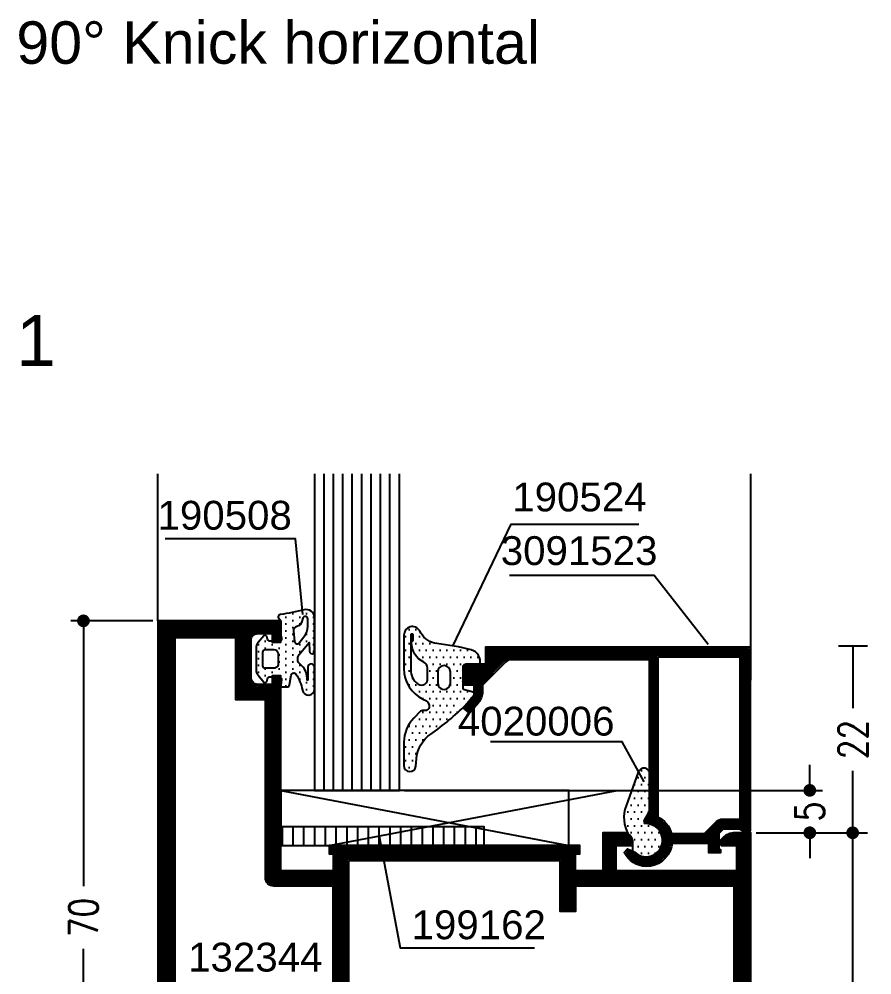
# Model space of a CAD drawing. Extents: x 13 to 201, y 43 to 254.
# Drawn here: x 34.3 to 84.7, y 82.3 to 138.6 of the extents above; entities that cross this region are included whole.
import ezdxf
from ezdxf.enums import TextEntityAlignment as Align

# ---------------------------------------------------------------- set-up
doc = ezdxf.new("R2010")
doc.units = 0
doc.header["$LTSCALE"] = 6
doc.layers.get('0').update_dxf_attribs({"color": 4, "linetype": 'CONTINUOUS'})
doc.layers.get('DEFPOINTS').update_dxf_attribs({"linetype": 'CONTINUOUS'})
for name, color, linetype in [('01TXT', 7, 'CONTINUOUS'), ('CONST18', 3, 'CONTINUOUS'), ('CONST25', 3, 'CONTINUOUS'), ('DICHT_PAR', 3, 'CONTINUOUS'), ('DICHT_SCH', 3, 'CONTINUOUS'), ('KH_NOR', 7, 'CONTINUOUS'), ('KH_PAR', 3, 'CONTINUOUS'), ('KH_SCH', 3, 'CONTINUOUS'), ('KN_NOR', 7, 'CONTINUOUS'), ('KN_PAR', 3, 'CONTINUOUS'), ('KN_SCH', 3, 'CONTINUOUS'), ('LLMASSE', 7, 'CONTINUOUS'), ('PNR', 7, 'CONTINUOUS')]:
    doc.layers.add(name, color=color, linetype=linetype)
doc.styles.get("Standard").update_dxf_attribs({"font": 'simplex.shx', "width": 0.8})
doc.styles.add('SWISS', font='swiss.ttf')
doc.styles.add('SWISSL', font='swissl.ttf')
doc.dimstyles.new('DOK-1ZU1-PUNKT', dxfattribs={"dimscale": 0, "dimtxt": 3, "dimasz": 1.5, "dimexe": 1.5, "dimexo": 0.6, "dimgap": 1.5, "dimtad": 0, "dimdsep": 46, "dimtxsty": 'Standard', "dimblk": 'PUNKT', "dimblk1": 'PUNKT', "dimblk2": 'PUNKT', "dimcen": 0, "dimclrd": 2, "dimclre": 2, "dimclrt": 7, "dimadec": 0, "dimazin": 0, "dimtfac": 0.7, "dimtdec": 4, "dimtofl": 0, "dimtmove": 0, "dimatfit": 3, "dimldrblk": 'PUNKT', "dimfxl": 1, "dimtolj": 1, "dimtzin": 0, "dimarcsym": 0})
doc.dimstyles.new('DOK-1ZU1-STRICH1', dxfattribs={"dimscale": 0, "dimtxt": 3, "dimasz": 1, "dimexe": 1.5, "dimexo": 0.6, "dimgap": 1.5, "dimtad": 0, "dimdsep": 46, "dimtxsty": 'Standard', "dimblk": 'STRICH1', "dimblk1": 'STRICH1', "dimblk2": 'STRICH1', "dimcen": 0, "dimse1": 1, "dimse2": 1, "dimclrd": 2, "dimclre": 2, "dimclrt": 7, "dimadec": 0, "dimazin": 0, "dimtfac": 0.7, "dimtdec": 4, "dimtofl": 0, "dimtmove": 0, "dimatfit": 3, "dimldrblk": 'STRICH1', "dimfxl": 1, "dimtolj": 1, "dimtzin": 0, "dimarcsym": 0})

# ---------------------------------------------------------------- blocks, each defined once
blk = doc.blocks.new('B-LL190524')
at = {"layer": 'DICHT_SCH'}
h = blk.add_hatch(dxfattribs=at)
h.set_pattern_fill('DOTS', color=256, scale=13, style=0)
h.set_pattern_definition([(0, (-3.92410173595469, -2.758173902722573), (0.40625, 0.8125), [0, -0.8125])])
edge = h.paths.add_edge_path()
edge.add_arc((-3.317893153427004, 5.088597082690742), 2.499763217195936, 209.9886112795734, 263.450962235275, ccw=False)
edge.add_line((-5.482999999999979, 3.839145809143589), (-5.633999999999979, 4.100145809143591))
edge.add_arc((-6.50001270594689, 3.600149227737461), 0.9999872940589334, 30.00019413945395, 180.0001958734893)
edge.add_line((-7.49999999999998, 3.600145809143591), (-7.49999999999998, -0.3688541908564105))
edge.add_arc((-3.4998941207474, -0.3683754952568121), 4.000105907895506, 180.0068566278557, 244.0067749354298)
edge.add_line((-5.252999999999978, -3.963854190856409), (-4.85099999999998, -4.159854190856411))
edge.add_arc((-4.981615732636898, -4.428688760415451), 0.2988854218630834, 30.086777426792025, 64.08677712434991, ccw=False)
edge.add_line((-4.722999999999979, -4.278854190856411), (-4.566999999999981, -4.549854190856411))
edge.add_arc((-5.000006552633277, -4.799857741136122), 0.4999964497632269, -89.99924911820318, 30.000704658509278, ccw=False)
edge.add_line((-4.99999999999998, -5.299854190856411), (-5.30899999999998, -5.299854190856411))
edge.add_arc((-5.308858300480525, -5.599575336897352), 0.2997211795366636, 90.02708779118912, 135.3271954413014)
edge.add_line((-5.521999999999981, -5.388854190856414), (-6.34299999999998, -6.218854190856412))
edge.add_arc((-3.49939011838534, -9.032883733510333), 4.000609881723719, 135.2995618859506, 179.9995768971643)
edge.add_line((-7.49999999999998, -9.03285419085641), (-7.49999999999998, -11.79985419085641))
edge.add_arc((-6.800168349461039, -11.79985721048099), 0.699831650545456, 179.9997527809096, 354.9997836046462)
edge.add_line((-6.10299999999998, -11.86085419085641), (-6.027999999999979, -11.00885419085641))
edge.add_arc((-2.042363297241508, -11.3574111131723), 4.000848891731571, 124.7180367418269, 175.0020130776353, ccw=False)
edge.add_arc((-21.40454471195387, 16.5911929858545), 29.99942377251496, 304.7127477539026, 314.9966204203074)
edge.add_line((-0.1929999999999907, -4.622854190856426), (0.8120000000000207, -3.616854190856412))
edge.add_arc((0.6003736228409794, -3.405036694926893), 0.2994200646104273, 314.9741399064044, 434.974093683117)
edge.add_line((0.6780000000000221, -3.11585419085641), (-0.351999999999979, -2.839854190856411))
edge.add_arc((-0.3002386306365228, -2.646915420567336), 0.199761378747346, 179.9824380263412, 254.9823848290963, ccw=False)
edge.add_line((-0.4999999999999787, -2.646854190856413), (-0.4999999999999787, -0.09985419085641212))
edge.add_arc((-0.1997960646422729, -0.0998462910687038), 0.3002039354616461, 81.61131212566329, 180.0015077233884, ccw=False)
edge.add_line((-0.1559999999999793, 0.1971458091435885), (1.156000000000022, 0.003145809143589418))
edge.add_arc((1.199340047853499, 0.3001224449611525), 0.300122444961151, 261.6970073034988, 327.3366558788417)
edge.add_arc((0.0997399023290434, 0.5002534121344712), 1.399903313767392, 345.0090689760942, 435.5950010450154)
edge.add_arc((-7.018812010112732, -27.19893356731409), 29.99918197495759, 75.58753979790686, 83.46192188605454)
edge = h.paths.add_edge_path(flags=16)
edge.add_arc((-2.74999999999998, -0.7498541908564107), 0.7500000000000009, 0, 180)
edge.add_line((-3.49999999999998, -0.7498541908564106), (-3.49999999999998, -2.049854190856411))
edge.add_arc((-2.74999999999998, -2.049854191164067), 0.7500000000000009, 179.9999999764969, 360.0000000235032)
edge.add_line((-1.999999999999979, -2.049854190856411), (-1.999999999999979, -0.7498541908564107))
edge = h.paths.add_edge_path(flags=16)
edge.add_arc((-5.502050336243697, -0.2963033723751143), 0.7970962018495147, 359.385349966091, 424.6677949832867)
edge.add_arc((-4.100094565185552, 2.687772761748694), 2.499905462648351, 179.9914500601385, 244.88868677568712, ccw=False)
edge.add_line((-6.599999999999978, 2.688145809143588), (-6.599999999999978, 2.900145809143588))
edge.add_line((-6.599999999999978, 2.900145809143588), (-6.49999999999998, 2.900145809143588))
edge.add_arc((-6.499999925251442, 3.00014573439505), 0.09999992525148955, 269.9999571722104, 360.0000428277906)
edge.add_line((-6.399999999999981, 3.000145809143589), (-6.399999999999981, 3.600145809143591))
edge.add_arc((-6.499999925251441, 3.600145883892129), 0.09999992525148778, 359.9999571722104, 450.0000428277906)
edge.add_line((-6.49999999999998, 3.700145809143589), (-6.599999999999978, 3.700145809143589))
edge.add_arc((-6.600000074707498, 3.600145883851107), 0.09999992529250916, 89.99995719571199, 180.000042804286)
edge.add_line((-6.69999999999998, 3.600145809143591), (-6.69999999999998, -0.5028541908564108))
edge.add_arc((-4.700212425267197, -0.50255364064453), 1.999787597317789, 180.0086110438731, 235.0085152020055)
edge.add_line((-5.84699999999998, -2.140854190856412), (-5.80199999999998, -2.172854190856413))
edge.add_arc((-5.400316627351192, -1.599748081373475), 0.6998572315759647, 234.9738353795987, 370.8628248741053)
edge.add_line((-4.71299999999998, -1.467854190856411), (-4.704999999999981, -0.3048541908564104))
at = {"layer": 'DICHT_PAR'}
for points in [[(-3.602999999999977, 2.605145809143586, -0.237599), (-5.482999999999979, 3.839145809143589), (-5.633999999999979, 4.100145809143591, 0.7673270000000002), (-7.49999999999998, 3.600145809143591), (-7.49999999999998, -0.3688541908564105, 0.2867450000000001), (-5.252999999999978, -3.963854190856409), (-4.85099999999998, -4.159854190856411, -0.1494509999999999), (-4.722999999999979, -4.278854190856411), (-4.566999999999981, -4.549854190856411, -0.5773500002734709), (-4.99999999999998, -5.299854190856411), (-5.30899999999998, -5.299854190856411, 0.2002740000000002), (-5.521999999999981, -5.388854190856414), (-6.34299999999998, -6.218854190856412, 0.197552), (-7.49999999999998, -9.03285419085641), (-7.49999999999998, -11.79985419085641, 0.9572920000000007), (-6.10299999999998, -11.86085419085641), (-6.027999999999979, -11.00885419085641, -0.222995), (-4.320999999999979, -8.06885419085641, 0.04490199999999981), (-0.1929999999999907, -4.622854190856426), (0.8120000000000207, -3.616854190856412, 0.5773500002734713), (0.6780000000000221, -3.11585419085641), (-0.351999999999979, -2.839854190856411, -0.3394539999999996), (-0.4999999999999787, -2.646854190856413), (-0.4999999999999787, -0.09985419085641212, -0.4577840000000001), (-0.1559999999999793, 0.1971458091435885), (1.156000000000022, 0.003145809143589418, 0.2945039999999998), (1.452000000000021, 0.1381458091435873, 0.4172120002408051), (0.4480000000000218, 1.856145809143587, 0.03437200000000001), (-3.602999999999977, 2.605145809143586)], [(-4.704999999999981, -0.3048541908564104, 0.2928110002226887), (-5.16099999999998, 0.424145809143589, -0.290987), (-6.599999999999978, 2.688145809143588), (-6.599999999999978, 2.900145809143588), (-6.49999999999998, 2.900145809143588, 0.414214000240294), (-6.399999999999981, 3.000145809143589), (-6.399999999999981, 3.600145809143591, 0.4142140002402939), (-6.49999999999998, 3.700145809143589), (-6.599999999999978, 3.700145809143589, 0.4142140000000003), (-6.69999999999998, 3.600145809143591), (-6.69999999999998, -0.5028541908564108, 0.2446979999999999), (-5.84699999999998, -2.140854190856412), (-5.80199999999998, -2.172854190856413, 0.6738040002982226), (-4.71299999999998, -1.467854190856411), (-4.704999999999981, -0.3048541908564104)], [(-1.999999999999979, -0.7498541908564107, 0.9999999999999999), (-3.49999999999998, -0.7498541908564106), (-3.49999999999998, -2.049854190856411, 1.000000000410207), (-1.999999999999979, -2.049854190856411), (-1.999999999999979, -0.7498541908564107)]]:
    blk.add_lwpolyline(points, format="xyb", close=True, dxfattribs=at)
blk = doc.blocks.new('LL190524')
blk.add_blockref('B-LL190524', (0, 0))
blk = doc.blocks.new('B-LL3091023')
at = {"layer": 'KN_SCH'}
h = blk.add_hatch(dxfattribs=at)
h.set_pattern_fill('_U', color=256, scale=0.2, style=0, pattern_type=0)
h.set_pattern_definition([(0, (-12.61524086824097, 13.02250327400434), (0, 0.2), [])])
edge = h.paths.add_edge_path()
edge.add_line((-0.2000000000508084, 21.80000000010276), (-0.2000000000002728, 0.4154700538897877))
edge.add_line((-0.2000000000002728, 0.4154700538897864), (-0.4500000000000046, 0.2711324865925331))
edge.add_line((-0.4500000000000046, 0.2711324865925331), (-1.192820323027558, 0.7000000000520148))
edge.add_line((-1.192820323027558, 0.7000000000520148), (-3.282842712474642, 0.7000000000520223))
edge.add_line((-3.282842712474642, 0.7000000000520223), (-3.900000000000007, 0.08284271252664044))
edge.add_line((-3.900000000000007, 0.08284271252664047), (-3.900000000000013, -2.099999999947969))
edge.add_line((-3.900000000000013, -2.099999999947969), (-3.700000000000003, -2.099999999947976))
edge.add_line((-3.700000000000001, -2.099999999952376), (-4.699999999974835, -2.099999999974347))
edge.add_line((-4.699999999974835, -2.099999999974347), (-4.700000000005605, -0.9999999999419789))
edge.add_line((-4.700000000005605, -0.9999999999419791), (-9.356532657103545, -1.000000000081714))
edge.add_line((-9.356532657103545, -1.000000000081714), (-9.492087073757995, -1.524999999012127))
edge.add_arc((-12.30000000000001, -0.7999999999479821), 2.900000000000001, 270.07901743651803, 345.52248783316634, ccw=False)
edge.add_arc((-12.18013563536853, -0.9023955340299898), 2.800000000000001, 209.2081415121933, 267.62840437548994, ccw=False)
edge.add_line((-14.62412332264705, -2.26874987475974), (-14.42924214632983, -2.069287902908246))
edge.add_line((-14.42924214632983, -2.069287902908246), (-13.75317870728195, -2.38454146193488))
edge.add_arc((-12.29999999921613, -0.8000000003222183), 2.150000000266381, 227.4761480923444, 442.3377443620211)
edge.add_line((-12.01333333336139, 1.330803187171447), (-12.16120394194022, 1.35069689423467))
edge.add_line((-12.16120394194022, 1.35069689423467), (-11.69999999999955, 2.149525554427094))
edge.add_line((-11.69999999999955, 2.149525554427095), (-11.70000000015551, 20.70000000020778))
edge.add_line((-11.70000000015551, 20.70000000020778), (-28.18578597814051, 20.70000000005208))
edge.add_arc((-28.18578597812918, 19.50000000005209), 1.199999999999996, 90.00000000054077, 134.9999999999997)
edge.add_line((-29.03431411555303, 20.34852813747595), (-31.79999954050232, 17.58284271252666))
edge.add_line((-31.79999954050232, 17.58284271252666), (-31.79999954050233, 16.71441194632815))
edge.add_arc((-33.59999895980678, 16.71441206424528), 1.799999419304456, 319.99994731550623, 359.9999962465799, ccw=False)
edge.add_line((-32.22112047092991, 15.5573934721695), (-33.14162906306896, 14.46037332601911))
edge.add_line((-33.14162906306897, 14.46037332601911), (-33.60125601057764, 14.84604548197373))
edge.add_line((-33.60125601057764, 14.84604548197373), (-32.39999954050234, 16.27764694336551))
edge.add_line((-32.39999954050234, 16.27764694336551), (-32.39999954050232, 17.70000000005204))
edge.add_line((-32.39999954050232, 17.70000000005204), (-33.57394863064956, 17.70000000005204))
edge.add_line((-33.57394863064956, 17.70000000005204), (-33.70205340977959, 17.96789280106483))
edge.add_arc((-34.71191328392486, 18.61610855635405), 1.200000262839086, 327.3041288734923, 390.0744969530656)
edge.add_line((-33.67346358042067, 19.2174594057805), (-33.37731379195502, 19.80000000005204))
edge.add_line((-33.37731379195502, 19.80000000005204), (-30.99999996572186, 19.80000000005204))
edge.add_line((-30.99999996572186, 19.80000000005204), (-31.00000030850324, 21.8000000000218))
edge.add_line((-31.00000030850324, 21.8000000000218), (-0.2000000000508066, 21.80000000010276))
edge = h.paths.add_edge_path(flags=16)
edge.add_line((-11.10000000015546, 20.99999999989506), (-11.09999999999899, 1.840075756540305))
edge.add_arc((-12.30000000000003, -0.7999999999480378), 2.900000000000001, 11.940543960609887, 65.55666457227989, ccw=False)
edge.add_line((-9.462747808177824, -0.19999999994798), (-5.314213562373069, -0.1999999999479796))
edge.add_line((-5.314213562373068, -0.1999999999479796), (-3.848528137423896, 1.265685425001232))
edge.add_arc((-3.282842712474652, 0.7000000000519995), 0.8000000000000005, 90.00000000000011, 135.0000000000005, ccw=False)
edge.add_line((-3.282842712474654, 1.500000000052001), (-1.000000000000002, 1.500000000052017))
edge.add_line((-1.000000000000002, 1.500000000052017), (-1.000000000000002, 21.00000000005524))
edge.add_line((-1.000000000000002, 21.00000000005524), (-11.10000000015546, 20.99999999989506))
at = {"layer": 'KN_NOR'}
for points in [[(-5.128164559664583e-11, 22.00000000010329), (0, 0.3000000000520193), (-0.4500000000000046, 0.04019237891668204), (-1.246410161513781, 0.5000000000520151), (-3.200000000000022, 0.5000000000520222), (-3.700000000000008, 5.202219210964643e-11), (-3.700000000000012, -1.899999999947976), (-3.500000000000002, -1.899999999947984), (-3.500000000000005, -2.299999999947982), (-4.89999999996924, -2.299999999978742), (-4.900000000000011, -1.199999999947981), (-9.201613323200721, -1.200000000077065), (-9.29843790668926, -1.574999999947981, -0.3419987131196461), (-12.30000000000001, -3.899999999947983, -0.2744091014474832), (-14.86887381829263, -2.233067162827286), (-14.4732145214778, -1.828107663836985), (-13.64001877441201, -2.216633221435945, 1.373175899949952), (-12.04000000000001, 1.132588937203426), (-12.48361182590432, 1.192270058415677), (-11.9, 2.203115392906721), (-11.90000000015383, 20.50000000020589), (-28.18578597812918, 20.50000000005208, 0.1989123673796576), (-28.89289275931572, 20.20710678123863), (-31.59999954050232, 17.50000000005204), (-31.59999954050232, 16.71441000005203, -0.1763269499999998), (-32.06791154050232, 15.42883600005203), (-33.11697754050232, 14.17860700005204), (-33.88302254050232, 14.82139400005204), (-32.59999954050232, 16.35044100005203), (-32.59999954050232, 17.50000000005204), (-33.70000054050233, 17.50000000005204), (-33.93351854050232, 17.98833300005202, 0.3394094402287316), (-33.90397054050233, 19.20537000005203), (-33.49999954050233, 20.00000000005204), (-31.2, 20.00000000005204), (-31.20000034278138, 22.00000000002127), (-5.128164559664583e-11, 22.00000000010329)], [(-10.90000000015383, 20.79999999989824), (-10.90000000000001, 1.965863337239819, -0.2134575926161298), (-9.30500417362566, 5.201997166359718e-11), (-5.39705627484769, 5.202041575280703e-11), (-3.989949493661205, 1.40710678123854, -0.1989123673796592), (-3.282842712474656, 1.700000000052001), (-1.200000000000001, 1.700000000052016), (-1.200000000000003, 20.80000000005207), (-10.90000000015383, 20.79999999989824)]]:
    blk.add_lwpolyline(points, format="xyb", close=True, dxfattribs=at)
at = {"layer": 'KN_PAR'}
for points in [[(-0.2000000000508084, 21.80000000010276), (-0.2000000000002728, 0.4154700538897864), (-0.4500000000000046, 0.2711324865925331), (-1.192820323027558, 0.7000000000520148), (-3.282842712474642, 0.7000000000520223), (-3.900000000000007, 0.08284271252664047), (-3.900000000000013, -2.099999999947969), (-3.700000000000003, -2.099999999947976), (-3.700000000000001, -2.099999999952376), (-4.699999999974835, -2.099999999974347), (-4.700000000005605, -0.9999999999419791), (-9.356532657103545, -1.000000000081714), (-9.492087073757995, -1.524999999012127, -0.3416136536111867), (-12.29600056941, -3.699997242111319, -0.2605749037692095), (-14.62412332264705, -2.26874987475974), (-14.42924214632983, -2.069287902908246), (-13.75317870728195, -2.38454146193488, 1.362102164547993), (-12.01333333336139, 1.330803187171447), (-12.16120394194022, 1.35069689423467), (-11.69999999999955, 2.149525554427095), (-11.70000000015551, 20.70000000020778), (-28.18578597814051, 20.70000000005208, 0.1989123673772033), (-29.03431411555303, 20.34852813747595), (-31.79999954050232, 17.58284271252666), (-31.79999954050233, 16.71441194632815, -0.1763272008485958), (-32.22112047092991, 15.5573934721695), (-33.14162906306897, 14.46037332601911), (-33.60125601057764, 14.84604548197373), (-32.39999954050234, 16.27764694336551), (-32.39999954050232, 17.70000000005204), (-33.57394863064956, 17.70000000005204), (-33.70205340977959, 17.96789280106483, 0.280947819026327), (-33.67346358042067, 19.2174594057805), (-33.37731379195502, 19.80000000005204), (-30.99999996572186, 19.80000000005204), (-31.00000030850324, 21.8000000000218), (-0.2000000000508084, 21.80000000010276)], [(-11.10000000015546, 20.99999999989506), (-11.09999999999899, 1.840075756540304, -0.238307936963988), (-9.462747808177824, -0.19999999994798), (-5.314213562373068, -0.1999999999479796), (-3.848528137423896, 1.265685425001232, -0.1989123673796599), (-3.282842712474654, 1.500000000052001), (-1.000000000000002, 1.500000000052017), (-1.000000000000002, 21.00000000005524), (-11.10000000015546, 20.99999999989506)]]:
    blk.add_lwpolyline(points, format="xyb", close=True, dxfattribs=at)
blk = doc.blocks.new('*U61')
at = {"xscale": -0.5, "yscale": 0.5, "zscale": 0.5, "rotation": 270}
for name, p in [('B-LL3091023', (-0.04124489645829499, 0.03555753089710834)), ('LL190524', (9.858755103567717, -16.65309936508041))]:
    blk.add_blockref(name, p, dxfattribs=at)
blk = doc.blocks.new('STRICH1')
at = {"color": 0, "linetype": 'CONTINUOUS'}
for p, q in [((0, -1.7), (0, 1.7)), ((0, 0), (-1, 0))]:
    blk.add_line(p, q, dxfattribs=at)
blk = doc.blocks.new('*D65')
at = {"layer": 'DEFPOINTS', "color": 0}
for p in [(77.52870669250899, 101.6407724799424), (83.5484345479235, 101.6407724799424), (77.8287066925347, 90.64077247989069)]:
    blk.add_point(p, dxfattribs=at)
at = {"layer": 'LLMASSE', "color": 3, "lineweight": -2}
for p, q in [((83.5484345479235, 101.1407724799424), (83.5484345479235, 97.99172486086893)), ((83.54843454792349, 91.14077247989069), (83.54843454792349, 94.28982009896417))]:
    blk.add_line(p, q, dxfattribs=at)
at = {"layer": 'LLMASSE', "color": 3, "lineweight": -2, "xscale": 0.5, "yscale": 0.5, "zscale": 0.5}
for p, rotation in [((83.5484345479235, 101.6407724799424), 90), ((83.54843454792349, 90.64077247989069), 270)]:
    blk.add_blockref('STRICH1', p, dxfattribs=dict(at, rotation=rotation))
at = {"layer": 'LLMASSE', "color": 3, "insert": (83.54843454792348, 96.14077247991656), "char_height": 1.7, "attachment_point": 5, "rotation": 90}
blk.add_mtext('\\A1;22', dxfattribs=at)
blk = doc.blocks.new('PUNKT')
at = {"color": 0, "linetype": 'CONTINUOUS'}
blk.add_line((-0.5, 0), (-1, 0), dxfattribs=at)
at = {"color": 0, "linetype": 'CONTINUOUS', "const_width": 0.5}
blk.add_lwpolyline([(-0.25, 0, 1), (0.25, 0, 1)], format="xyb", close=True, dxfattribs=at)
blk = doc.blocks.new('*D63')
at = {"layer": 'DEFPOINTS', "color": 0}
for p in [(42.52873469253461, 103.1407724797368), (38.13723076143282, 68.14103751286704), (42.52873469268849, 68.14103751286704)]:
    blk.add_point(p, dxfattribs=at)
at = {"layer": 'LLMASSE', "color": 3, "lineweight": -2}
for p, q in [((42.22873469253462, 103.1407724797368), (37.38723076143283, 103.1407724797368)), ((38.13723076143283, 102.3907724797368), (38.13723076143283, 87.49185737725432)), ((38.13723076143282, 68.89103751286704), (38.13723076143283, 83.78995261534956)), ((42.22873469268849, 68.14103751286704), (37.38723076143282, 68.14103751286704))]:
    blk.add_line(p, q, dxfattribs=at)
at = {"layer": 'LLMASSE', "color": 3, "lineweight": -2, "xscale": 0.75, "yscale": 0.75, "zscale": 0.75}
for p, rotation in [((38.13723076143283, 103.1407724797368), 90), ((38.13723076143282, 68.14103751286704), 270)]:
    blk.add_blockref('PUNKT', p, dxfattribs=dict(at, rotation=rotation))
at = {"layer": 'LLMASSE', "color": 3, "insert": (38.13723076143282, 85.64090499630196), "char_height": 1.7, "attachment_point": 5, "rotation": 90}
blk.add_mtext('\\A1;70', dxfattribs=at)
blk = doc.blocks.new('*U58')
at = {"layer": 'CONST25'}
for p, q in [((0, 9.999999999999773), (37.35660389312687, 9.99999999999978)), ((0, 8.888888888888687), (37.35660389312687, 8.888888888888694)), ((0, 7.777777777777601), (37.35660389312687, 7.777777777777608)), ((0, 6.666666666666515), (37.35660389312687, 6.666666666666522)), ((0, 5.555555555555429), (37.35660389312687, 5.555555555555436)), ((0, 4.444444444444343), (37.35660389312687, 4.44444444444435)), ((0, 3.333333333333258), (37.35660389312687, 3.333333333333265)), ((0, 2.222222222222172), (37.35660389312687, 2.222222222222179)), ((0, 1.111111111111086), (37.35660389312687, 1.111111111111093))]:
    blk.add_line(p, q, dxfattribs=at)
blk.add_lwpolyline([(37.35660389312687, 7.105427357601002e-15), (0, 0), (0, 10), (37.35660389312687, 10.00000000000001)], dxfattribs=at)
blk = doc.blocks.new('B-LL132344')
at = {"layer": 'KH_SCH'}
h = blk.add_hatch(dxfattribs=at)
h.set_pattern_fill('_U', color=256, scale=0.2, style=0, pattern_type=0)
h.set_pattern_definition([(0, (33.76173578562217, 26.39453715693752), (0, 0.2), [])])
edge = h.paths.add_edge_path()
edge.add_line((0.2000127274254686, 6.200530902876203), (19.99997200015385, 6.200613742728223))
edge.add_line((19.99997200015385, 6.200613742728223), (19.99997200015368, -6.299936361737187))
edge.add_line((19.99997200015368, -6.299936361737187), (22.59997200033171, -6.299936361648312))
edge.add_line((22.59997200033171, -6.299936361648312), (22.59997200004744, -4.199936361471876))
edge.add_line((22.59997200004744, -4.199936361471876), (21.29997200002271, -4.19993636163596))
edge.add_line((21.29997200002271, -4.19993636163596), (21.299971999977, -0.2999363616110244))
edge.add_line((21.299971999977, -0.2999363616110244), (48.699971999977, -0.2999363615694079))
edge.add_line((48.699971999977, -0.2999363615694079), (48.69997200002271, -4.199936361557068))
edge.add_line((48.69997200002271, -4.199936361557068), (47.39997199995555, -4.199936361639109))
edge.add_line((47.39997199995555, -4.199936361639109), (47.39997200013647, -6.299936361733069))
edge.add_line((47.39997200013647, -6.299936361733069), (50.83702419018825, -6.299936361544775))
edge.add_line((50.83702419018825, -6.299936361544775), (51.11914735934013, -4.699936361387349))
edge.add_line((51.11914735934013, -4.699936361387349), (49.8999720000024, -4.699936361630025))
edge.add_line((49.8999720000024, -4.699936361630025), (49.89997199994603, -0.2999363616528932))
edge.add_line((49.89997199994603, -0.2999363616528932), (55.69997169745225, -0.2999363613224482))
edge.add_line((55.69997169745225, -0.2999363613224482), (55.69999969745218, -18.80000000015233))
edge.add_line((55.69999969745218, -18.80000000015233), (69.80000003672086, -18.80000000005278))
edge.add_line((69.80000003672086, -18.80000000005278), (69.8000126907565, 50.8000000001376))
edge.add_line((69.8000126907565, 50.8000000001376), (68.10417578330677, 50.8))
edge.add_arc((68.10417578330677, 48.99999999999999), 1.800000000000011, 90, 135.0000000000016)
edge.add_line((66.83138357717094, 50.27279220613575), (66.52379677833721, 49.96520540730201))
edge.add_line((66.52379677833721, 49.96520540730201), (66.63364845485576, 49.70000000000152))
edge.add_line((66.63364845485576, 49.70000000000152), (68.50001272723357, 49.7000000000228))
edge.add_line((68.50001272723357, 49.7000000000228), (68.50001272754737, 46.29999999984429))
edge.add_line((68.50001272754737, 46.29999999984429), (53.90001272729575, 46.29999999998138))
edge.add_line((53.90001272729575, 46.29999999998138), (53.90001272724925, 49.6999999999795))
edge.add_line((53.90001272724925, 49.6999999999795), (55.80001272735865, 49.69999999997948))
edge.add_line((55.80001272735865, 49.69999999997948), (55.80001272727252, 50))
edge.add_arc((55.00001272727252, 50), 0.7999999999999972, 0, 90.00000000211544)
edge.add_line((55.00001272724298, 50.8), (52.70001272719573, 50.79999999991507))
edge.add_line((52.70001272719573, 50.79999999991507), (52.70001272754441, 46.29999999983976))
edge.add_line((52.70001272754441, 46.29999999983976), (49.10001272732891, 46.29999999995513))
edge.add_line((49.10001272732891, 46.29999999995513), (49.10001272726738, 48.70000000000002))
edge.add_line((49.10001272726738, 48.70000000000002), (49.60001272727252, 48.70000000000003))
edge.add_line((49.60001272727252, 48.70000000000003), (49.60001272727253, 49.30000000000003))
edge.add_line((49.60001272727253, 49.30000000000003), (20.39999999999999, 49.30000000000001))
edge.add_line((20.39999999999999, 49.30000000000001), (20.39999999999999, 48.7))
edge.add_line((20.39999999999999, 48.7), (20.89999872727169, 48.69999999999999))
edge.add_line((20.89999872727169, 48.69999999999999), (20.9000140000599, 46.30000000005455))
edge.add_line((20.9000140000599, 46.30000000005455), (14.30001272726719, 46.29999999994541))
edge.add_line((14.30001272726719, 46.29999999994541), (14.30001273377724, 69.30000000548286))
edge.add_line((14.30001273377724, 69.30000000548286), (13.7000127272438, 69.30000000132453))
edge.add_line((13.7000127272438, 69.30000000132453), (13.70001272740789, 68.29999999993123))
edge.add_line((13.70001272740789, 68.29999999993123), (11.80001283973202, 68.29999999999998))
edge.add_arc((11.80001283976822, 69.3000001124957), 1.000000112495712, 180.0000000000041, 269.9999999979258, ccw=False)
edge.add_line((10.80001272727252, 69.30000011249562), (10.80001272727218, 73.69999999739613))
edge.add_arc((11.80001271555325, 73.70000001171894), 0.9999999882810721, 89.9999993286632, 180.0000008206364, ccw=False)
edge.add_line((11.80001272727029, 74.7), (13.70001272723561, 74.70000000002292))
edge.add_line((13.70001272723561, 74.70000000002292), (13.70001272731764, 73.70000000380085))
edge.add_line((13.70001272731764, 73.70000000380085), (14.30001271037002, 73.70000001538806))
edge.add_line((14.30001271037002, 73.70000001538806), (14.30001273179352, 75.80000000677212))
edge.add_line((14.30001273179352, 75.80000000677212), (0.2000127271195744, 75.79999999994303))
edge.add_line((0.2000127271195741, 75.79999999994303), (0.2000127274254686, 6.20053090287621))
edge = h.paths.add_edge_path(flags=16)
edge.add_line((22.30001306618141, 47.90000000000001), (22.30000137339752, 6.200000000000003))
edge.add_line((22.30000137339752, 6.200000000000003), (21.6, 6.200000000000003))
edge.add_line((21.6, 6.200000000000003), (21.60000000000001, 1.099999999999998))
edge.add_line((21.60000000000001, 1.099999999999998), (47.69994400000019, 1.100000000000009))
edge.add_line((47.69994400000019, 1.100000000000009), (47.69994400000019, 10.80000000000074))
edge.add_line((47.69994400000019, 10.80000000000074), (49.09999999999999, 10.80000000000074))
edge.add_line((49.09999999999999, 10.80000000000074), (49.09999999999998, 7.80000000000074))
edge.add_line((49.09999999999998, 7.80000000000074), (57.09999999999995, 7.800000000000683))
edge.add_line((57.09999999999995, 7.800000000000683), (57.09999999999994, 7.199999999918649))
edge.add_arc((56.30000000036912, 7.199999999631508), 0.7999999996308134, -90.00000002644128, 2.0564925762300845e-08, ccw=False)
edge.add_line((56.29999999999993, 6.400000000000691), (50.29999999999997, 6.400000000000723))
edge.add_arc((50.29999999999995, 5.200000000000724), 1.199999999999999, 89.99999999999933, 179.9999999999997)
edge.add_line((49.09999999999995, 5.200000000000731), (49.09999999999996, 2.299999999999997))
edge.add_arc((50.29999999999995, 2.299999999999994), 1.199999999999996, 179.9999999999998, 270.0000000000007)
edge.add_line((50.29999999999997, 1.099999999999994), (56.29999999999995, 1.100000000000069))
edge.add_arc((56.29999999999995, 0.3000000000000682), 0.8000000000000007, 0, 90.00000000000051, ccw=False)
edge.add_line((57.09999999999995, 0.3000000000000682), (57.09999999999997, -17.20000000000014))
edge.add_line((57.09999999999997, -17.20000000000014), (68.20000000000002, -17.19999999999997))
edge.add_line((68.20000000000002, -17.19999999999997), (68.20000000000002, 44.89999999999993))
edge.add_line((68.20000000000002, 44.89999999999993), (49.10001272727235, 44.90000000000006))
edge.add_line((49.10001272727235, 44.90000000000006), (49.10001272727247, 41.90000000000005))
edge.add_line((49.10001272727247, 41.90000000000005), (47.69995672727239, 41.90000000000004))
edge.add_line((47.69995672727239, 41.90000000000004), (47.69995672727231, 47.90000000000001))
edge.add_line((47.69995672727231, 47.90000000000001), (22.30001306618141, 47.90000000000001))
edge = h.paths.add_edge_path(flags=16)
edge.add_line((20.90000000000004, 44.90000000000004), (13.70001272727268, 44.90000000000004))
edge.add_arc((13.70001272727268, 45.70000000000005), 0.8000000000000043, 180, 270, ccw=False)
edge.add_line((12.90001272727268, 45.70000000000005), (12.90001272727256, 66.90000000000296))
edge.add_line((12.90001272727256, 66.90000000000296), (9.400012727322208, 66.89999999995173))
edge.add_line((9.400012727322208, 66.89999999995173), (9.400012727270932, 74.20000000000013))
edge.add_line((9.400012727270932, 74.20000000000013), (1.799999999999772, 74.20000000000002))
edge.add_line((1.799999999999773, 74.20000000000002), (1.799999999999773, 7.80000000000004))
edge.add_line((1.799999999999773, 7.800000000000033), (20.90000000000005, 7.800000000000004))
edge.add_line((20.90000000000005, 7.800000000000004), (20.90000000000004, 44.90000000000004))
at = {"layer": 'KH_NOR'}
for points in [[(1.272742634752224e-05, 6.000530066106556), (19.79997200015385, 6.000612905958572), (19.79997200015368, -6.49993636174402), (22.79997200035879, -6.499936361641472), (22.79997200002037, -3.999936361446633), (21.49997200002036, -3.999936361610713), (21.49997199997934, -0.4999363616107253), (48.49997199997934, -0.4999363615697092), (48.49997200002036, -3.99993636156969), (47.19997199993832, -3.999936361651732), (47.1999720001537, -6.499936361744025), (51.00484411642628, -6.49993636153558), (51.35749807786596, -4.4999363613399), (50.09997199999985, -4.499936361590212), (50.09997199994858, -0.4999363616414989), (55.49997200015369, -0.4999363613338446), (55.50000000015361, -19.00000000015374), (70.00000000035871, -19.00000000005137), (70.00001272711869, 51.00000000015382), (68.10417578330677, 51, 0.198912367379658), (66.68996222093367, 50.41421356237309), (66.28788069291656, 50.01213203435597), (66.50001272727252, 49.50000000000001), (68.30001272725201, 49.50000000002052), (68.30001272752891, 46.49999999984618), (54.10001272729301, 46.49999999997949), (54.100012727252, 49.49999999997949), (56.0000127274161, 49.49999999997951), (56.00001272727252, 50, 0.414213562373095), (55.00001272727252, 51), (52.50001272718023, 50.9999999999077), (52.50001272752891, 46.49999999984618), (49.30001272732379, 46.49999999994873), (49.30001272727251, 48.50000000000001), (49.80001272727252, 48.50000000000001), (49.80001272727252, 49.50000000000001), (20.19999999999999, 49.5), (20.19999999999999, 48.5), (20.69999999999999, 48.5), (20.7000127273235, 46.50000000005127), (14.5000127273238, 46.49999999994873), (14.50001273383385, 69.50000000686899), (13.50001272721097, 69.49999999993847), (13.50001272737507, 68.49999999993847), (11.80001272727236, 68.5, -0.41421348000001), (11.00001272727252, 69.30000000000007), (11.00001272727217, 73.70000000000005, -0.4142135699999867), (11.8000127272727, 74.5), (13.50001272725201, 74.5000000000205), (13.50001272733404, 73.49999999993847), (14.50001270832968, 73.50000001925048), (14.50001273383385, 76.00000000686899), (1.272711869504395e-05, 75.99999999984617), (1.272742634752224e-05, 6.000530066106556)], [(20.70000000000005, 44.70000000000005), (13.70001272727268, 44.70000000000005, -0.414213562373095), (12.70001272727268, 45.70000000000005), (12.70001272727256, 66.70000000000005), (9.200012727323617, 66.69999999994877), (9.200012727272338, 74.00000000000011), (1.999999999999773, 74), (1.999999999999773, 8.000000000000028), (20.70000000000005, 8), (20.70000000000005, 44.70000000000005)], [(22.50001301010092, 47.7), (22.50000131731703, 6.000000000000004), (21.8, 6.000000000000004), (21.8, 1.299999999999997), (47.49994400000018, 1.300000000000001), (47.4999440000002, 11.00000000000074), (49.29999999999998, 11.00000000000074), (49.29999999999997, 8.000000000000735), (57.29999999999994, 8.000000000000686), (57.29999999999994, 7.200000000000692, -0.4142135626133905), (56.29999999999993, 6.200000000000692), (50.29999999999997, 6.200000000000728, 0.4142135623730961), (49.29999999999996, 5.200000000000731), (49.29999999999995, 2.299999999999997, 0.4142135623730992), (50.29999999999997, 1.299999999999994), (56.29999999999994, 1.300000000000068, -0.4142135623730992), (57.29999999999995, 0.3000000000000682), (57.29999999999995, -17.00000000000014), (68, -16.99999999999997), (68, 44.69999999999993), (49.30001272727236, 44.70000000000005), (49.30001272727247, 41.70000000000005), (47.49995672727238, 41.70000000000005), (47.49995672727232, 47.7), (22.50001301010092, 47.7)]]:
    blk.add_lwpolyline(points, format="xyb", close=True, dxfattribs=at)
at = {"layer": 'KH_PAR'}
for points in [[(0.2000127274254686, 6.200530902876203), (19.99997200015385, 6.200613742728223), (19.99997200015368, -6.299936361737187), (22.59997200033171, -6.299936361648312), (22.59997200004744, -4.199936361471876), (21.29997200002271, -4.19993636163596), (21.299971999977, -0.2999363616110244), (48.699971999977, -0.2999363615694079), (48.69997200002271, -4.199936361557068), (47.39997199995555, -4.199936361639109), (47.39997200013647, -6.299936361733069), (50.83702419018825, -6.299936361544775), (51.11914735934013, -4.699936361387349), (49.8999720000024, -4.699936361630025), (49.89997199994603, -0.2999363616528932), (55.69997169745225, -0.2999363613224482), (55.69999969745218, -18.80000000015233), (69.80000003672086, -18.80000000005278), (69.8000126907565, 50.8000000001376), (68.10417578330677, 50.8, 0.1989123673796654), (66.83138357717094, 50.27279220613575), (66.52379677833721, 49.96520540730201), (66.63364845485576, 49.70000000000152), (68.50001272723357, 49.7000000000228), (68.50001272754737, 46.29999999984429), (53.90001272729575, 46.29999999998138), (53.90001272724925, 49.6999999999795), (55.80001272735865, 49.69999999997948), (55.80001272727252, 50, 0.4142135623839069), (55.00001272724298, 50.8), (52.70001272719573, 50.79999999991507), (52.70001272754441, 46.29999999983976), (49.10001272732891, 46.29999999995513), (49.10001272726738, 48.70000000000002), (49.60001272727252, 48.70000000000003), (49.60001272727253, 49.30000000000003), (20.39999999999999, 49.30000000000001), (20.39999999999999, 48.7), (20.89999872727169, 48.69999999999999), (20.9000140000599, 46.30000000005455), (14.30001272726719, 46.29999999994541), (14.30001273377724, 69.30000000548286), (13.7000127272438, 69.30000000132453), (13.70001272740789, 68.29999999993123), (11.80001283973202, 68.29999999999998, -0.4142135623624736), (10.80001272727252, 69.30000011249562), (10.80001272727218, 73.69999999739613, -0.414213569999987), (11.80001272727029, 74.7), (13.70001272723561, 74.70000000002292), (13.70001272731764, 73.70000000380085), (14.30001271037002, 73.70000001538806), (14.30001273179352, 75.80000000677212), (0.2000127271195741, 75.79999999994303), (0.2000127274254686, 6.200530902876203)], [(20.90000000000004, 44.90000000000004), (13.70001272727268, 44.90000000000004, -0.4142135623730968), (12.90001272727268, 45.70000000000005), (12.90001272727256, 66.90000000000296), (9.400012727322208, 66.89999999995173), (9.400012727270932, 74.20000000000013), (1.799999999999773, 74.20000000000002), (1.799999999999773, 7.800000000000033), (20.90000000000005, 7.800000000000004), (20.90000000000004, 44.90000000000004)], [(22.30001306618141, 47.90000000000001), (22.30000137339752, 6.200000000000003), (21.6, 6.200000000000003), (21.60000000000001, 1.099999999999998), (47.69994400000019, 1.100000000000009), (47.69994400000019, 10.80000000000074), (49.09999999999999, 10.80000000000074), (49.09999999999998, 7.80000000000074), (57.09999999999995, 7.800000000000683), (57.09999999999994, 7.199999999918649, -0.4142135626133894), (56.29999999999993, 6.400000000000691), (50.29999999999997, 6.400000000000723, 0.4142135623730973), (49.09999999999995, 5.200000000000731), (49.09999999999996, 2.299999999999997, 0.4142135623730981), (50.29999999999997, 1.099999999999994), (56.29999999999995, 1.100000000000069, -0.4142135623730968), (57.09999999999995, 0.3000000000000682), (57.09999999999997, -17.20000000000014), (68.20000000000002, -17.19999999999997), (68.20000000000002, 44.89999999999993), (49.10001272727235, 44.90000000000006), (49.10001272727247, 41.90000000000005), (47.69995672727239, 41.90000000000004), (47.69995672727231, 47.90000000000001), (22.30001306618141, 47.90000000000001)]]:
    blk.add_lwpolyline(points, format="xyb", close=True, dxfattribs=at)
blk = doc.blocks.new('B-LL190508')
at = {"layer": 'DICHT_SCH'}
h = blk.add_hatch(dxfattribs=at)
h.set_pattern_fill('DOTS', color=256, scale=13, angle=-90.00000000000001, style=0)
h.set_pattern_definition([(270, (1.050707049445437, -3.70677759522296), (0.8124999999999999, -0.4062500000000002), [0, -0.8125])])
edge = h.paths.add_edge_path()
edge.add_arc((2.999999982506951, 0.330593251072699), 1.000000000000001, -1.272221872585407e-14, 105.2232402070224)
edge.add_arc((-2.514192307719908, 20.59370464558474), 20.00000000000001, -82.88554434381888, -74.7767597929776, ccw=False)
edge.add_arc((-1.74930629981418e-08, 0.4499999930694827), 0.3000000000000016, 97.11445565618142, 240.0000000000002)
edge.add_arc((-0.3000000174930602, -0.06961524920117768), 0.2999999999999985, -6.821210263296962e-13, 59.999999999999886, ccw=False)
edge.add_line((-1.74930629981418e-08, -0.06961524920117768), (-1.749306551574175e-08, -1.687299176897463))
edge.add_line((-1.74930629981418e-08, -1.687299176897469), (0.08977773039364839, -2.022354293399717))
edge.add_arc((-0.2000000174930801, -2.1000000069305), 0.3000000000000153, -89.99999999999682, 15.000000000005627, ccw=False)
edge.add_line((-0.2000000174930658, -2.400000006930526), (-1.26980192109938, -2.400000006930522))
edge.add_arc((-1.269801921222436, -2.100000007090898), 0.2999999998396241, -165.00000002350225, -89.99999997649633, ccw=False)
edge.add_line((-1.559579668986101, -2.177645720461271), (-1.647844684532831, -1.848236197910008))
edge.add_arc((-1.841029849790642, -1.900000006930512), 0.2, 15.00000000000025, 140.0000000000012)
edge.add_line((-1.994238738414436, -1.771442484993216), (-2.666044460612047, -2.572069367947591))
edge.add_arc((-1.900000017493054, -3.214856977634113), 1, 140.0000000000009, 180)
edge.add_line((-2.900000017493054, -3.214856977634113), (-2.900000017493053, -5.785143036226918))
edge.add_arc((-1.900000017493054, -5.785143036226913), 1, 180.0000000000002, 219.9999999999993)
edge.add_line((-2.66604446061204, -6.427930645913449), (-1.994238738414435, -7.228557528867826))
edge.add_arc((-1.841029849750596, -7.10000000711112), 0.199999999914585, 219.9999999529931, 345.0000000470065)
edge.add_line((-1.647844684532826, -7.151763815951028), (-1.559579668986093, -6.822354293399767))
edge.add_arc((-1.26980192109937, -6.900000006930512), 0.2999999999999993, 89.99999999999977, 164.9999999999999, ccw=False)
edge.add_line((-1.26980192109937, -6.600000006930514), (-0.200000017493057, -6.600000006930511))
edge.add_arc((-0.2000000174930658, -6.900000006930512), 0.3000000000000007, -8.58393680451428, 89.99999999999977, ccw=False)
edge.add_line((0.09663946208705632, -6.944777447170452), (0.002240329453530587, -7.57014838010388))
edge.add_arc((0.1999999823428471, -7.600000007071685), 0.1999999998588273, 171.4160631484813, 270.0000000470075)
edge.add_line((0.1999999825069398, -7.800000006930503), (0.7482700931537671, -7.800000006930507))
edge.add_arc((0.7482700931537654, -7.50000000693052), 0.2999999999999936, -90.00000000000001, -10.00000000000015)
edge.add_line((1.043712419057416, -7.552094460230592), (1.247227064125431, -6.397905553630457))
edge.add_arc((1.542669390029092, -6.450000006930537), 0.2999999999999962, 33.71261571377721, 169.9999999999996, ccw=False)
edge.add_arc((-2.366940695689946, -9.0586297195659), 5.000000000000002, 10.19230633593429, 33.71261571377801, ccw=False)
edge.add_arc((3.269406714833197, -8.022391051604316), 0.7311143642865103, 191.957423447899, 357.8366345207012)
edge.add_line((3.999999982506951, -8.049989799689357), (3.999962546374912, -5.482666080798323))
edge.add_arc((3.599962546417432, -5.482671913507559), 0.4000000000000089, 0.0008354740569873116, 180.0008354740567)
edge.add_line((3.199962546459945, -5.482677746216808), (3.199980918121061, -6.959880956656836))
edge.add_arc((3.153974862705981, -6.959881242778323), 0.04600605541597135, -180.0003563347002, 0.0003563346957093927, ccw=False)
edge.add_line((3.10796880729089, -6.959880956656832), (3.107968807290888, -6.747518851348637))
edge.add_arc((1.108037209938646, -6.730977814135912), 1.999999999999996, -0.4738712128819647, 52.82349616045679)
edge.add_arc((2.799999982506948, -4.500000006930534), 0.7999999999999993, 140.4219632427655, 232.8234961604567, ccw=False)
edge.add_line((2.183393958129914, -3.990297141819951), (3.357509942728503, -2.569926492610808))
edge.add_line((3.3575099427285, -2.569926492610819), (3.399999982506952, -3.584999032961219))
edge.add_arc((3.699999982506954, -3.584999033207325), 0.2999999999999998, 179.9999999529953, 360.0000000470047)
edge.add_line((3.999999982506951, -3.584999032961207), (3.999999982506956, 0.3305932510727114))
edge = h.paths.add_edge_path(flags=16)
edge.add_line((3.199999982506954, -0.6282729752047373), (3.199999982506954, 0.2305932510726976))
edge.add_arc((2.899999982506957, 0.2305932510727047), 0.3000000000000016, -1.272221872585407e-14, 165)
edge.add_line((2.610222234620226, 0.3082389646034613), (2.50596038668327, -0.08087154918825945))
edge.add_arc((1.733219725652022, 0.1261836868937536), 0.7999999999999997, -78.15788068679927, -15, ccw=False)
edge.add_arc((1.999999982506937, -1.14614814661212), 0.5000000000000001, 101.842119313201, 186.0290041602307)
edge.add_line((1.50276555563457, -1.198664094027222), (1.634078603093823, -2.441969625167381))
edge.add_arc((1.932419259140191, -2.410460056973946), 0.2999999998965212, 186.0290041132243, 320.4219632897709)
edge.add_line((2.163646518358634, -2.601598631134792), (2.741515043449543, -1.902530137981206))
edge.add_arc((1.199999982506954, -0.6282729752047373), 1.999999999999994, -39.5780367572354, -1.272221872585407e-14)
edge = h.paths.add_edge_path(flags=16)
edge.add_arc((-0.8000000174930602, -5.100000006930529), 0.4999999999999964, -90, 0, ccw=False)
edge.add_line((-0.8000000174930602, -5.600000006930514), (-1.800000017493061, -5.600000006930514))
edge.add_arc((-1.800000017739192, -5.300000007176649), 0.299999999753874, -180.00000004700632, -89.99999995299368, ccw=False)
edge.add_line((-2.100000017493057, -5.300000006930517), (-2.10000001749306, -3.700000006930507))
edge.add_arc((-1.80000001749306, -3.700000006930509), 0.3000000000000009, 89.99999999999977, 180, ccw=False)
edge.add_line((-1.80000001749306, -3.400000006930512), (-0.8000000174930588, -3.400000006930515))
edge.add_arc((-0.8000000174930602, -3.900000006930512), 0.5, -2.2737367544323206e-13, 89.99999999999977, ccw=False)
edge.add_line((-0.3000000174930602, -3.900000006930512), (-0.300000017493063, -5.10000000693052))
at = {"layer": 'DICHT_PAR'}
for points in [[(3.999999982506953, 0.3305932510727132, 0.4943569637722948), (2.737419397258055, 1.295503317478037, -0.03539601838339958), (-0.03715556858015745, 0.747690209609118, 0.7191390354989544), (-0.1500000174930527, 0.1901923719341596, -0.2679491924311256), (-1.749306122178496e-08, -0.06961524920117768), (-1.749306210996338e-08, -1.687299176897469), (0.089777730393652, -2.022354293399715, -0.4931454260313171), (-0.200000017493065, -2.400000006930526), (-1.26980192109937, -2.400000006930512, -0.3394542590921118), (-1.559579668986101, -2.177645720461271), (-1.647844684532826, -1.848236197910012, 0.6068148963146014), (-1.994238738414436, -1.771442484993216), (-2.666044460612055, -2.572069367947591, 0.1763269807084609), (-2.900000017493054, -3.214856977634113), (-2.900000017493054, -5.785143036226913, 0.1763269807084611), (-2.66604446061204, -6.427930645913449), (-1.994238738414436, -7.228557528867825, 0.6068148968758568), (-1.647844684532826, -7.151763815951028), (-1.559579668986087, -6.822354293399755, -0.339454258863376), (-1.26980192109937, -6.600000006930514), (-0.2000000174930516, -6.600000006930514, -0.4588069095179975), (0.09663946208705632, -6.944777447170452), (0.00224032945352981, -7.570148380103888, 0.4588069100145539), (0.1999999825069398, -7.800000006930503), (0.7482700931537654, -7.800000006930503, 0.3639702342662018), (1.043712419057416, -7.552094460230592), (1.247227064125441, -6.397905553630466, -0.6763345122321475), (1.792218969968603, -6.28349172740063, -0.102988530757243), (2.55415619428125, -8.173866813745406, 0.8837861257265126), (3.999999982506951, -8.049989799689357), (3.999962546374904, -5.482666080798325, 0.9999999999999972), (3.199962546459945, -5.482677746216808), (3.199980918121058, -6.959880956656832, -1.000006219233057), (3.10796880729089, -6.959880956656832), (3.10796880729089, -6.74751885134863, 0.2368386138423189), (2.316582047487431, -5.137422237560642, -0.426544051657322), (2.183393958129914, -3.990297141819951), (3.357509942728502, -2.569926492610819), (3.399999982506957, -3.584999032961207, 1.000000000820386), (3.999999982506951, -3.584999032961207), (3.999999982506953, 0.3305932510727132)], [(3.199999982506956, -0.6282729752047373), (3.199999982506956, 0.2305932510727047, 0.8769764629927566), (2.610222234620228, 0.3082389646034613), (2.505960386683274, -0.08087154918825945, -0.282772991566958), (1.897392191408901, -0.656789749109862, 0.3847999234038062), (1.502765555634571, -1.198664094027222), (1.63407860309383, -2.441969625167388, 0.6643541298328625), (2.163646518358636, -2.601598631134792), (2.741515043449542, -1.902530137981202, 0.1744291887555947), (3.199999982506956, -0.6282729752047373)], [(-0.3000000174930584, -5.100000006930529, -0.414213562373095), (-0.8000000174930602, -5.600000006930514), (-1.80000001749306, -5.600000006930514, -0.414213562853683), (-2.100000017493057, -5.300000006930517), (-2.100000017493057, -3.700000006930509, -0.4142135623730961), (-1.80000001749306, -3.400000006930512), (-0.8000000174930602, -3.400000006930512, -0.414213562373095), (-0.3000000174930584, -3.900000006930512), (-0.3000000174930584, -5.100000006930529)]]:
    blk.add_lwpolyline(points, format="xyb", close=True, dxfattribs=at)
blk = doc.blocks.new('*D62')
at = {"layer": 'DEFPOINTS', "color": 0}
for p in [(77.52870669253468, 90.64077247989063), (77.52872832915466, 55.64077247978808), (83.5287563291136, 55.64077247978808)]:
    blk.add_point(p, dxfattribs=at)
at = {"layer": 'LLMASSE', "color": 3, "lineweight": -2}
for p, q in [((77.82870669253468, 90.64077247989063), (84.2787563291136, 90.64077247989063)), ((83.5287563291136, 89.89077247989063), (83.5287563291136, 74.99172486079173)), ((83.5287563291136, 56.39077247978808), (83.5287563291136, 71.28982009888698)), ((77.82872832915466, 55.64077247978808), (84.2787563291136, 55.64077247978808))]:
    blk.add_line(p, q, dxfattribs=at)
at = {"layer": 'LLMASSE', "color": 3, "lineweight": -2, "xscale": 0.75, "yscale": 0.75, "zscale": 0.75}
for p, rotation in [((83.5287563291136, 90.64077247989063), 90), ((83.5287563291136, 55.64077247978808), 270)]:
    blk.add_blockref('PUNKT', p, dxfattribs=dict(at, rotation=rotation))
at = {"layer": 'LLMASSE', "color": 3, "insert": (83.52875632911359, 73.14077247983937), "char_height": 1.7, "attachment_point": 5, "rotation": 90}
blk.add_mtext('\\A1;70', dxfattribs=at)
blk = doc.blocks.new('*D64')
at = {"layer": 'DEFPOINTS', "color": 0}
for p in [(56.77870669589231, 93.14077247981379), (77.8287066925347, 90.64077247989069), (80.99941657780164, 90.64077247989069)]:
    blk.add_point(p, dxfattribs=at)
at = {"layer": 'LLMASSE', "color": 3, "lineweight": -2}
for p, q in [((80.99941657780164, 93.89077247981379), (80.99941657780164, 94.64077247981379)), ((57.07870669589231, 93.14077247981379), (81.74941657780164, 93.14077247981379)), ((78.12870669253469, 90.64077247989069), (81.74941657780164, 90.64077247989069)), ((80.99941657780164, 89.89077247989069), (80.99941657780164, 89.14077247989069))]:
    blk.add_line(p, q, dxfattribs=at)
at = {"layer": 'LLMASSE', "color": 3, "lineweight": -2, "xscale": 0.75, "yscale": 0.75, "zscale": 0.75}
for p, rotation in [((80.99941657780164, 93.14077247981379), 270), ((80.99941657780164, 90.64077247989069), 90)]:
    blk.add_blockref('PUNKT', p, dxfattribs=dict(at, rotation=rotation))
at = {"layer": 'LLMASSE', "color": 3, "insert": (80.99941657780163, 91.89077247985225), "char_height": 1.7, "attachment_point": 5, "rotation": 90}
blk.add_mtext('\\A1;5', dxfattribs=at)
blk = doc.blocks.new('B-LL4020006')
at = {"layer": 'DICHT_SCH'}
h = blk.add_hatch(dxfattribs=at)
h.set_pattern_fill('DOTS', color=256, scale=13, style=0)
h.set_pattern_definition([(0, (-0.4609774345124191, 2.546834547079651), (0.40625, 0.8125), [0, -0.8125])])
edge = h.paths.add_edge_path()
edge.add_arc((1.396716930603292, 2.684662888635161), 4, 160.0000000000001, 209.9999999999991)
edge.add_line((-2.067384684534495, 0.6846628886352164), (-1.600000000844455, -0.1248711301954692))
edge.add_line((-1.600000000844455, -0.1248711301954692), (-1.600000000844459, -1.281600561396612))
edge.add_arc((0, 0), 2.050000000408385, 218.6947398983681, 450.5007678883066)
edge.add_arc((-0.01966485854618627, 2.249914063953574), 0.1999999999999999, 150.0000000000015, 270.50076786480355, ccw=False)
edge.add_line((-0.1928699393030766, 2.34991406395357), (0.4999999991555111, 3.550000000401031))
edge.add_line((0.4999999991555111, 3.550000000401031), (0.4999999991555395, 7.768686605061749))
edge.add_arc((-0.2313133961837188, 7.768686605061749), 0.7313133953392583, 0, 160.0000000000001)
edge.add_line((-0.918523197265908, 8.018810517351662), (-2.362053552540343, 4.052743461937833))
at = {"layer": 'DICHT_PAR'}
blk.add_lwpolyline([(-2.362053552540343, 4.052743461937833, 0.2216946626429356), (-2.067384684534495, 0.6846628886352164), (-1.600000000844455, -0.1248711301954692), (-1.600000000844459, -1.281600561396612, 1.597324648268596), (-0.01791687119492158, 2.049921702748903, -0.580267303063473), (-0.1928699393030766, 2.34991406395357), (0.4999999991555111, 3.550000000401031), (0.4999999991555395, 7.768686605061749, 0.8390996311772809), (-0.918523197265908, 8.018810517351662), (-2.362053552540343, 4.052743461937833)], format="xyb", close=True, dxfattribs=at)
blk = doc.blocks.new('ll4020006')
blk.add_blockref('B-LL4020006', (0, 0))

msp = doc.modelspace()

# ---------------------------------------------------------------- hatches: boundary and pattern name
at = {"layer": 'CONST18'}
h = msp.add_hatch(dxfattribs=at)
h.set_pattern_fill('LINE', color=256, scale=0.2, angle=270, style=0)
h.set_pattern_definition([(270, (108.9364022116391, 204.2412370482389), (0.635, -1.166437552015814e-16), [])])
h.paths.add_polyline_path([(61.77873462071716, 89.89077247982449), (61.77873462071716, 90.99077247982449), (49.77873462071716, 90.99077247982449), (49.77873462071716, 89.89077247982449)])

# ---------------------------------------------------------------- linework, layer by layer
for p, q in [((49.77873462071716, 93.1407724798245), (66.78571444182307, 89.89077247982445)), ((52.62873448862806, 89.89103751312358), (69.62873448862806, 93.14103751312359))]:
    msp.add_line(p, q, dxfattribs=at)
msp.add_lwpolyline([(49.77873462071716, 89.89077247982449), (66.77873462071716, 89.89077247982449), (66.77873462071716, 93.1407724798245), (49.77873462071716, 93.1407724798245)], close=True, dxfattribs=at)
at = {"layer": 'DICHT_PAR'}
msp.add_lwpolyline([(61.77873462071716, 89.89077247982449), (61.77873462071716, 90.99077247982449), (49.77873462071716, 90.99077247982449), (49.77873462071716, 89.89077247982449)], close=True, dxfattribs=at)
at = {"layer": 'PNR', "color": 3}
for points in [[(42.52873469253461, 103.1407724797369), (42.52873469253467, 111.8190744263773)], [(77.52870669243305, 99.64103751327741), (77.52870669243305, 111.8190744263773)], [(59.92682494498564, 101.651684333459), (63.3777915047778, 108.8483492093053), (70.91700396766595, 108.8483492093053)], [(51.07825758894313, 103.5217586857393), (50.64831379066749, 107.9807679859266), (42.96091549191686, 107.9807679859266)], [(75.00201305504305, 101.7419190971609), (71.82574931904713, 105.8217144689989), (63.27681994430503, 105.8217144689989)], [(71.23057902653716, 93.6358448460827), (69.92878729913605, 96.00772670625247), (62.15715526353313, 96.00772670625247)], [(55.59640221163909, 90.44077247982449), (56.82181341323235, 83.84775874557447), (64.75834622029834, 83.84775874557447)]]:
    msp.add_lwpolyline(points, dxfattribs=at)

# ---------------------------------------------------------------- block references
at = {"xscale": -0.5, "yscale": 0.5, "zscale": 0.5, "rotation": 270}
msp.add_blockref('*U58', (51.77870669596837, 93.1407724801652), dxfattribs=at)
at = {"xscale": 0.5, "yscale": 0.5, "zscale": 0.5}
for name, p in [('B-LL190508', (49.77873462354762, 103.1407724832483)), ('B-LL132344', (42.52873448862806, 65.14103751312358))]:
    msp.add_blockref(name, p, dxfattribs=at)
at = {"layer": 'CONST18', "xscale": 0.5, "yscale": 0.5, "zscale": 0.5}
msp.add_blockref('ll4020006', (71.33625723155167, 90.1995275832772), dxfattribs=at)
at = {"layer": 'LLMASSE', "xscale": -1, "rotation": 270}
msp.add_blockref('*U61', (77.45069970027538, 90.64077247989063), dxfattribs=at)

# ---------------------------------------------------------------- texts
at = {"layer": '01TXT', "color": 40, "style": 'SWISS'}
for s, height, p in [('90° Knick horizontal', 2.5, (34.17812841396693, 136)), ('1', 3, (34.17812841396693, 118.1812238596888))]:
    msp.add_text(s, height=height, dxfattribs=at).set_placement(p)
at = {"layer": 'PNR', "color": 10, "style": 'SWISSL'}
for s, p in [('190524', (63.44510587842632, 109.5970350029425)), ('199162', (57.5019906444922, 84.36061661528936)), ('132344', (44.31806370192629, 82.45397384053388))]:
    msp.add_text(s, height=1.7, dxfattribs=at).set_placement(p)
for s, p in [('190508', (50.43421070070701, 108.5188438046118)), ('3091523', (72.00816924106743, 106.4322097292902)), ('4020006', (69.47495012459484, 96.37302745046696))]:
    msp.add_text(s, height=1.7, dxfattribs=at).set_placement(p, align=Align.RIGHT)

# ---------------------------------------------------------------- dimensions: what is measured, and where the dimension line sits
at = {"layer": 'LLMASSE'}
for base, p1, p2, dimstyle, picture, middle in [((38.13723076143282, 68.14103751286704), (42.52873469253461, 103.1407724797368), (42.52873469268849, 68.14103751286704), 'DOK-1ZU1-PUNKT', '*D63', (38.13723076143282, 85.64090499630196)), ((83.5484345479235, 101.6407724799424), (77.8287066925347, 90.64077247989069), (77.52870669250899, 101.6407724799424), 'DOK-1ZU1-STRICH1', '*D65', (83.54843454792348, 96.14077247991656))]:
    dim = msp.add_linear_dim(base=base, p1=p1, p2=p2, angle=90, dimstyle=dimstyle, override={"dimscale": 0.5, "dimtxt": 3.4, "dimlfac": 2, "dimclrd": 3, "dimclre": 3, "dimclrt": 3}, dxfattribs=at)
    dim.commit()
    dim.dimension.update_dxf_attribs({"geometry": picture, "text_midpoint": middle, "dimtype": 160})
for base, p1, p2, angle, picture, middle in [((80.99941657780164, 90.64077247989069), (56.77870669589231, 93.14077247981379), (77.8287066925347, 90.64077247989069), 270, '*D64', (80.99941657780163, 91.89077247985225)), ((83.5287563291136, 55.64077247978808), (77.52870669253468, 90.64077247989063), (77.52872832915466, 55.64077247978808), 90, '*D62', (83.52875632911359, 73.14077247983937))]:
    dim = msp.add_linear_dim(base=base, p1=p1, p2=p2, angle=angle, dimstyle='DOK-1ZU1-PUNKT', override={"dimscale": 0.5, "dimtxt": 3.4, "dimlfac": 2, "dimclrd": 3, "dimclre": 3, "dimclrt": 3}, dxfattribs=at)
    dim.commit()
    dim.dimension.update_dxf_attribs({"geometry": picture, "text_midpoint": middle})

doc.saveas('drawing.dxf')
